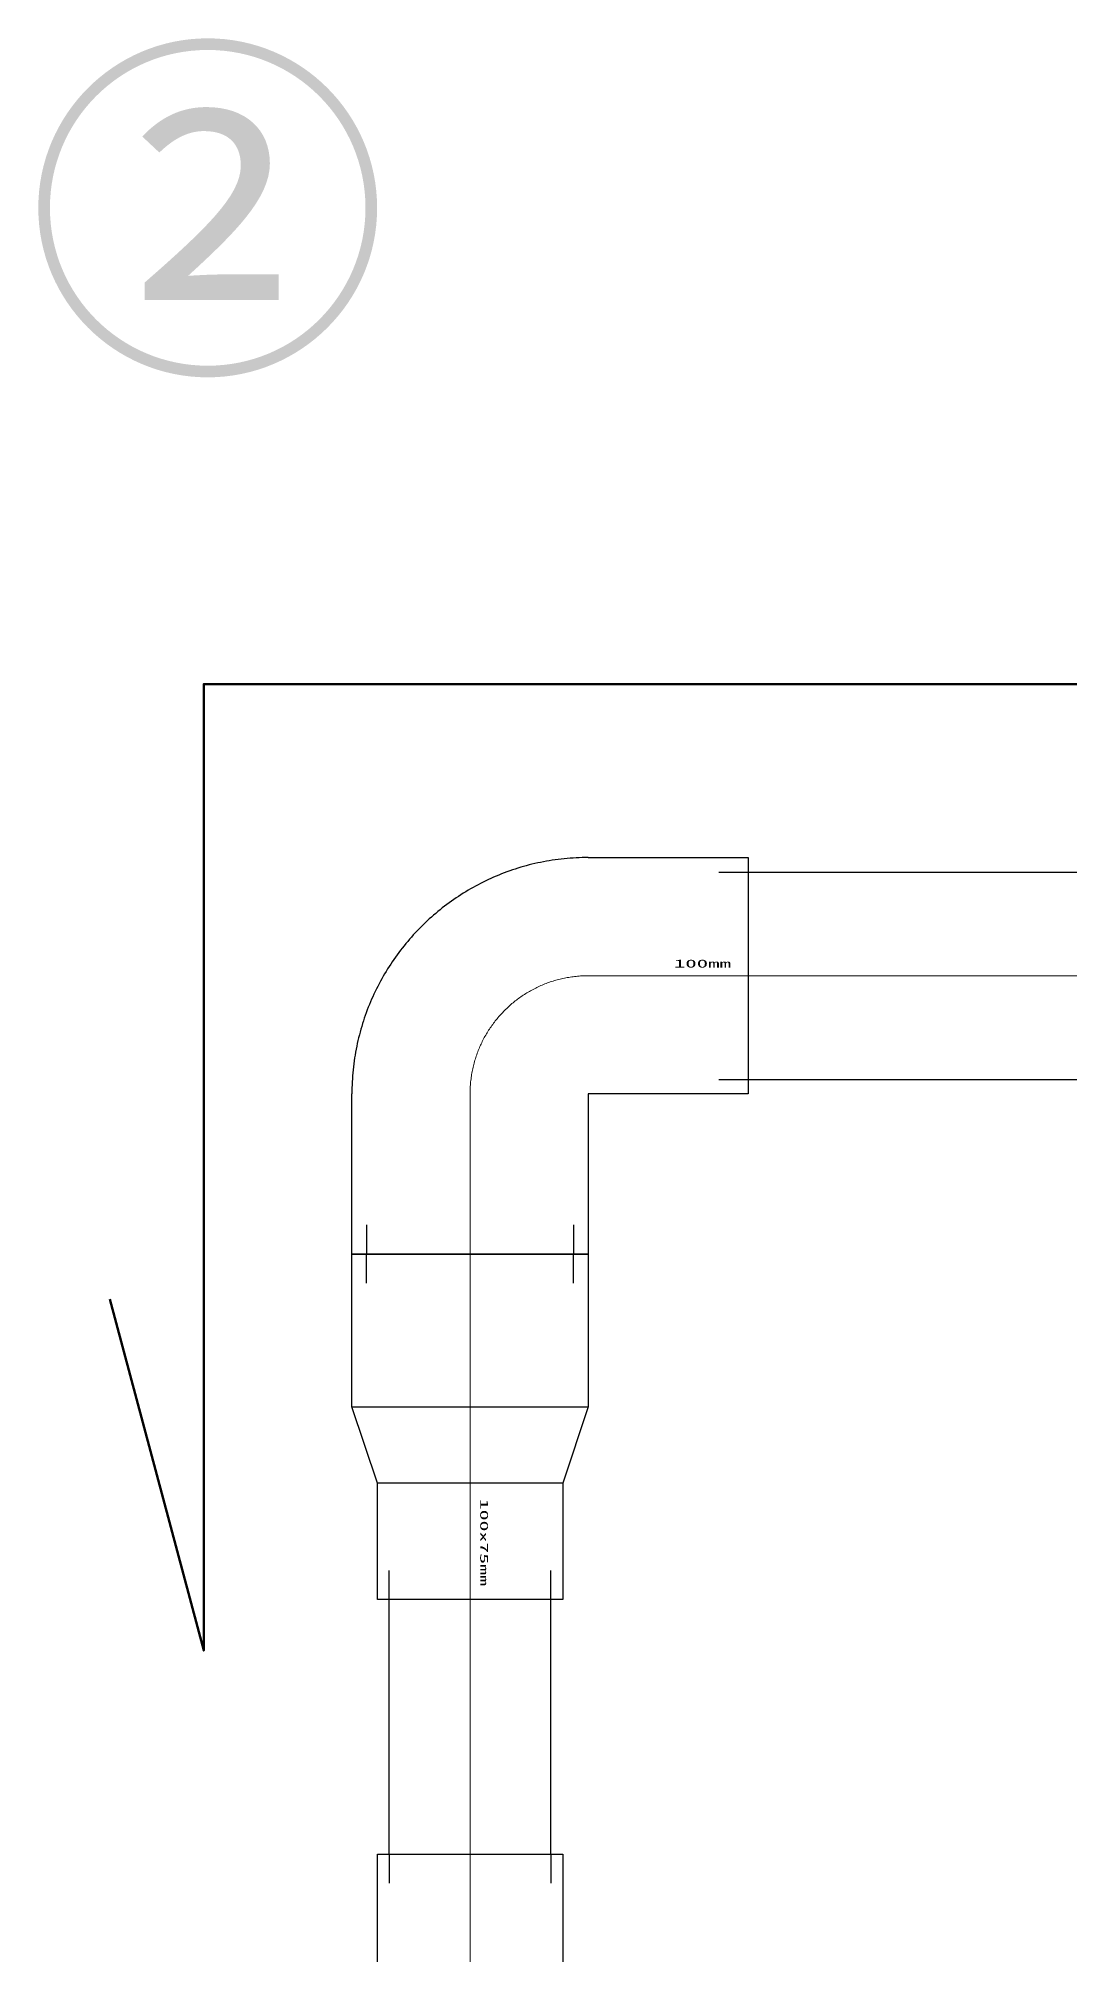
# Model space of a CAD drawing. Units: millimetres at full size. Extents: x -18456 to 18937, y -12290 to 13871.
# Drawn here: x 7129 to 8832, y -3186 to -25 of the extents above; entities that cross this region are included whole.
import ezdxf
from ezdxf.enums import TextEntityAlignment as Align

# ---------------------------------------------------------------- set-up
doc = ezdxf.new("R2010")
doc.units = ezdxf.units.MM
doc.header["$LTSCALE"] = 100
doc.linetypes.add('CHAIN2', pattern=[12, 9, -1, 1, -1])
doc.linetypes.add('DOUBLE_CHAIN2', pattern=[12.8, 9, -1, 0.6, -0.6, 0.6, -1])
for name, color, linetype in [('0-2_0', 2, 'Continuous'), ('0-3_06_PHANTOM', 2, 'DOUBLE_CHAIN2'), ('0-6_10_DRAFT', 1, 'Continuous')]:
    doc.layers.add(name, color=color, linetype=linetype)
for name, color, linetype, lineweight in [('0-7_05_CENTER', 2, 'CHAIN2', 18), ('1-0', 30, 'Continuous', 70), ('1-2', 5, 'Continuous', 18)]:
    doc.layers.add(name, color=color, linetype=linetype, lineweight=lineweight)
doc.styles.add('ＭＳ ゴシック', font='')
doc.styles.get('ＭＳ ゴシック').set_extended_font_data('MS Gothic')

# ---------------------------------------------------------------- blocks, each defined once
blk = doc.blocks.new('径違いソケット(TS-RS)-75mm×65mma_1_1')
at = {"layer": '0-3_06_PHANTOM'}
for p, q in [((0, 51), (64, 51)), ((64, -51), (64, 51)), ((64, 51), (98, 43.5)), ((98, 43.5), (98, -43.5)), ((98, 43.5), (159, 43.5)), ((159, 43.5), (159, -43.5))]:
    blk.add_line(p, q, dxfattribs=at)
for points in [[(64, -51), (0, -51), (0, 51)], [(159, -43.5), (98, -43.5), (64, -51)]]:
    blk.add_lwpolyline(points, dxfattribs=at)
at = {"layer": '0-6_10_DRAFT'}
for p, q in [((0, 44.5), (16.06, 44.5)), ((159, 38), (141.32, 38)), ((159, -38), (141.32, -38)), ((0, -44.5), (16.06, -44.5))]:
    blk.add_line(p, q, dxfattribs=at)
at = {"layer": '0-7_05_CENTER'}
blk.add_line((159, 0), (0, 0), dxfattribs=at)
at = {"layer": '0-6_10_DRAFT', "style": 'ＭＳ ゴシック', "width": 2.05}
blk.add_text('75x65mm', height=4.399, dxfattribs=at).set_placement((109.27, 3.02), align=Align.BOTTOM_LEFT)
blk = doc.blocks.new('エルボ(TS-L)-100mma_1')
at = {"layer": '0-3_06_PHANTOM'}
for p, q in [((-88, 65), (0, 65)), ((0, 65), (0, -65)), ((0, -65), (-88, -65)), ((-88, -65), (-88, -153))]:
    blk.add_line(p, q, dxfattribs=at)
blk.add_lwpolyline([(-88, -153), (-218, -153), (-218, -65)], dxfattribs=at)
blk.add_arc((-88, -65), 130, 90, 180, dxfattribs=at)
at = {"layer": '0-6_10_DRAFT'}
for p, q in [((-16.06, 57), (0, 57)), ((-16.06, -57), (0, -57)), ((-210, -136.94), (-210, -153)), ((-96, -136.94), (-96, -153))]:
    blk.add_line(p, q, dxfattribs=at)
at = {"layer": '0-7_05_CENTER'}
for p, q in [((0, 0), (-88, 0)), ((-153, -153), (-153, -65))]:
    blk.add_line(p, q, dxfattribs=at)
blk.add_arc((-88, -65), 65, 90, 180, dxfattribs=at)
at = {"layer": '0-6_10_DRAFT', "style": 'ＭＳ ゴシック', "width": 2.1}
blk.add_text('100mm', height=4.399, dxfattribs=at).set_placement((-40.88, 3.17), align=Align.BOTTOM_LEFT)
blk = doc.blocks.new('径違いソケット(TS-RS)-100mm×75mma_1')
at = {"layer": '0-3_06_PHANTOM'}
for p, q in [((0, -65), (0, 65)), ((84, -65), (84, 65)), ((126, 51), (190, 51)), ((126, 51), (126, -51)), ((190, 51), (190, -51)), ((126, -51), (84, -65)), ((190, -51), (126, -51)), ((84, -65), (0, -65))]:
    blk.add_line(p, q, dxfattribs=at)
blk.add_lwpolyline([(0, 65), (84, 65), (126, 51)], dxfattribs=at)
at = {"layer": '0-6_10_DRAFT'}
for p, q in [((16.06, 57), (0, 57)), ((190, 44.5), (173.94, 44.5)), ((190, -44.5), (173.94, -44.5)), ((16.06, -57), (0, -57))]:
    blk.add_line(p, q, dxfattribs=at)
at = {"layer": '0-7_05_CENTER'}
blk.add_line((190, 0), (0, 0), dxfattribs=at)
at = {"layer": '0-6_10_DRAFT', "style": 'ＭＳ ゴシック', "width": 2}
blk.add_text('100x75mm', height=4.399, dxfattribs=at).set_placement((134.59, 4.28), align=Align.BOTTOM_LEFT)
blk = doc.blocks.new('A$C48C628A5_1_1')
at = {"layer": '0-3_06_PHANTOM', "color": 7}
for p, q in [((-50, 292), (314, 292)), ((-50, 178), (314, 178)), ((-247.5, -247.89), (-247.5, -108)), ((-158.5, -247.89), (-158.5, -108))]:
    blk.add_line(p, q, dxfattribs=at)
at = {"layer": '0-7_05_CENTER'}
for p, q in [((-50, 235), (314, 235)), ((-203, 90), (-203, -247.89))]:
    blk.add_line(p, q, dxfattribs=at)
at = {"layer": '0-3_06_PHANTOM'}
blk.add_blockref('エルボ(TS-L)-100mma_1', (-50, 235), dxfattribs=at)
at = {"layer": '0-3_06_PHANTOM', "rotation": 270}
for name, p in [('径違いソケット(TS-RS)-100mm×75mma_1', (-203, 82)), ('径違いソケット(TS-RS)-75mm×65mma_1_1', (-203, -247.89))]:
    blk.add_blockref(name, p, dxfattribs=at)

msp = doc.modelspace()

# ---------------------------------------------------------------- linework, layer by layer
at = {"layer": '1-0'}
msp.add_lwpolyline([(9260.1, -1090.7), (7402.4, -1090.7), (7402.4, -2684.8), (7247.1, -2105.2)], dxfattribs=at)

# ---------------------------------------------------------------- block references
at = {"layer": '0-2_0', "xscale": 3, "yscale": 3}
msp.add_blockref('A$C48C628A5_1_1', (8450.9, -2276.7), dxfattribs=at)

# ---------------------------------------------------------------- texts
at = {"layer": '1-2', "style": 'ＭＳ ゴシック'}
msp.add_text('②', height=439.9, dxfattribs=at).set_placement((7108.9, -665), align=Align.BOTTOM_LEFT)

doc.saveas('drawing.dxf')
